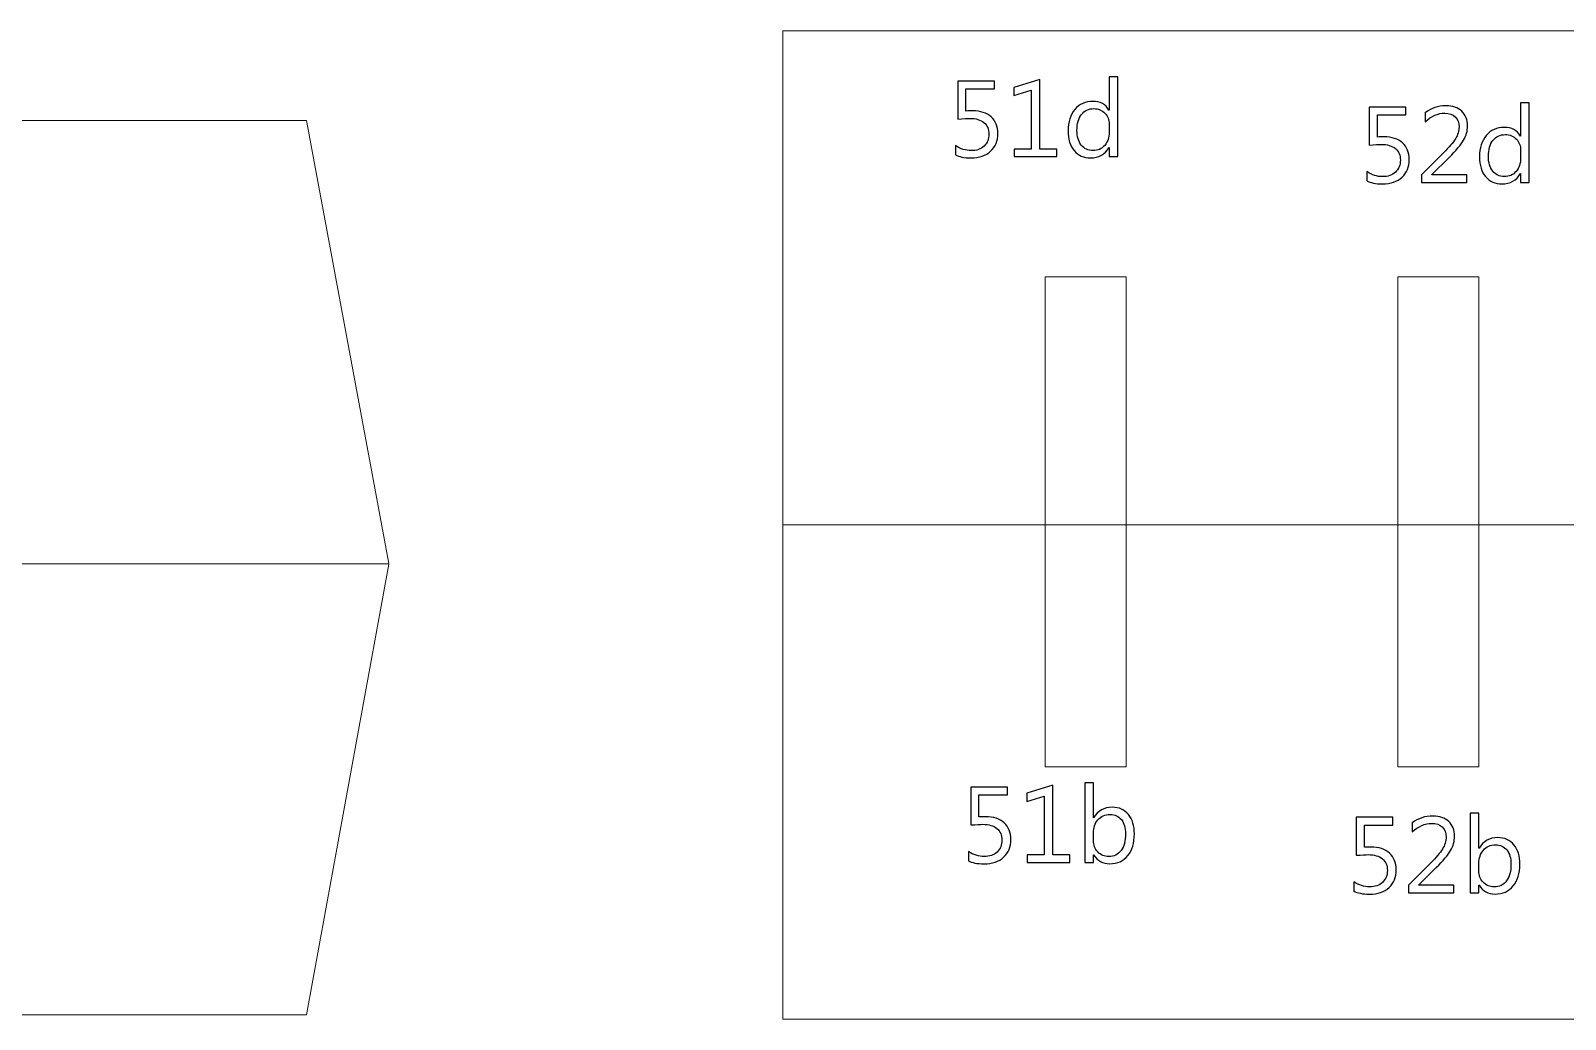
# Model space of a CAD drawing. Header units: centimetres. Extents: x -196 to 200, y -267 to 229.
# Drawn here: x -28.8 to 31.9, y -9.7 to 29.4 of the extents above; entities that cross this region are included whole.
import ezdxf

# ---------------------------------------------------------------- set-up
doc = ezdxf.new("R2010")
doc.units = ezdxf.units.CM
doc.header["$MEASUREMENT"] = 0
doc.layers.add('Camada 1', color=7, linetype='Continuous')
doc.layers.add('Camada 2', color=20, linetype='Continuous')

msp = doc.modelspace()

# ---------------------------------------------------------------- linework, layer by layer
at = {"layer": 'Camada 1', "lineweight": 9}
for points in [[(0.97, 9.85), (80.514, 9.85), (80.514, 29.411), (0.97, 29.411), (0.97, 9.85)], [(11.361, 0.275), (14.561, 0.275), (14.561, 19.668), (11.361, 19.668), (11.361, 0.275)], [(25.314, 0.275), (28.513, 0.275), (28.513, 19.668), (25.314, 19.668), (25.314, 0.275)], [(0.97, -9.711), (80.514, -9.711), (80.514, 9.85), (0.97, 9.85), (0.97, -9.711)]]:
    msp.add_lwpolyline(points, close=True, dxfattribs=at)
for points in [[(-104.788, 25.853), (-104.788, 25.853), (-17.868, 25.853), (-17.868, 25.853), (-17.868, 25.853), (-17.868, 25.853), (-14.621, 8.322), (-14.621, 8.322), (-14.621, 8.322), (-14.621, 8.322), (-104.776, 8.313), (-104.776, 8.313), (-104.776, 8.313), (-104.776, 8.313), (-104.788, 25.853), (-104.788, 25.853)], [(-104.788, -9.534), (-104.788, -9.534), (-17.868, -9.534), (-17.868, -9.534), (-17.868, -9.534), (-17.868, -9.534), (-14.621, 8.305), (-14.621, 8.305), (-14.621, 8.305), (-14.621, 8.305), (-104.776, 8.313), (-104.776, 8.313), (-104.776, 8.313), (-104.776, 8.313), (-104.788, -9.534), (-104.788, -9.534)]]:
    msp.add_open_spline(points, degree=3, knots=[0, 0, 0, 0, 0.2, 0.2, 0.2, 0.2, 0.4, 0.4, 0.4, 0.4, 0.6, 0.6, 0.6, 0.6, 1, 1, 1, 1], dxfattribs=at)
at = {"layer": 'Camada 2'}
for points, knots in [([(7.805, 24.501), (7.805, 24.501), (7.805, 24.864), (7.805, 24.864), (7.805, 24.864), (8.009, 24.731), (8.217, 24.664), (8.428, 24.664), (8.428, 24.664), (8.639, 24.664), (8.809, 24.723), (8.939, 24.843), (8.939, 24.843), (9.068, 24.962), (9.132, 25.12), (9.132, 25.317), (9.132, 25.317), (9.132, 25.513), (9.066, 25.666), (8.935, 25.775), (8.935, 25.775), (8.802, 25.885), (8.614, 25.94), (8.368, 25.94), (8.368, 25.94), (8.284, 25.94), (8.128, 25.931), (7.899, 25.915), (7.899, 25.915), (7.899, 25.915), (7.899, 27.416), (7.899, 27.416), (7.899, 27.416), (7.899, 27.416), (9.346, 27.416), (9.346, 27.416), (9.346, 27.416), (9.346, 27.416), (9.346, 27.109), (9.346, 27.109), (9.346, 27.109), (9.346, 27.109), (8.223, 27.109), (8.223, 27.109), (8.223, 27.109), (8.223, 27.109), (8.223, 26.23), (8.223, 26.23), (8.223, 26.23), (8.315, 26.236), (8.4, 26.238), (8.478, 26.238), (8.478, 26.238), (8.797, 26.238), (9.045, 26.158), (9.22, 25.998), (9.22, 25.998), (9.395, 25.838), (9.482, 25.618), (9.482, 25.339), (9.482, 25.339), (9.482, 25.051), (9.388, 24.818), (9.2, 24.642), (9.2, 24.642), (9.011, 24.466), (8.753, 24.378), (8.425, 24.378), (8.425, 24.378), (8.148, 24.378), (7.942, 24.419), (7.805, 24.501)], [0, 0, 0, 0, 0.052632, 0.052632, 0.052632, 0.052632, 0.105263, 0.105263, 0.105263, 0.105263, 0.157895, 0.157895, 0.157895, 0.157895, 0.210526, 0.210526, 0.210526, 0.210526, 0.263158, 0.263158, 0.263158, 0.263158, 0.315789, 0.315789, 0.315789, 0.315789, 0.368421, 0.368421, 0.368421, 0.368421, 0.421053, 0.421053, 0.421053, 0.421053, 0.473684, 0.473684, 0.473684, 0.473684, 0.526316, 0.526316, 0.526316, 0.526316, 0.578947, 0.578947, 0.578947, 0.578947, 0.631579, 0.631579, 0.631579, 0.631579, 0.684211, 0.684211, 0.684211, 0.684211, 0.736842, 0.736842, 0.736842, 0.736842, 0.789474, 0.789474, 0.789474, 0.789474, 0.842105, 0.842105, 0.842105, 0.842105, 0.894737, 0.894737, 0.894737, 0.894737, 1, 1, 1, 1]), ([(11.821, 24.429), (11.821, 24.429), (10.131, 24.429), (10.131, 24.429), (10.131, 24.429), (10.131, 24.429), (10.131, 24.728), (10.131, 24.728), (10.131, 24.728), (10.131, 24.728), (10.805, 24.728), (10.805, 24.728), (10.805, 24.728), (10.805, 24.728), (10.805, 27.051), (10.805, 27.051), (10.805, 27.051), (10.805, 27.051), (10.114, 26.844), (10.114, 26.844), (10.114, 26.844), (10.114, 26.844), (10.114, 27.169), (10.114, 27.169), (10.114, 27.169), (10.114, 27.169), (11.147, 27.485), (11.147, 27.485), (11.147, 27.485), (11.147, 27.485), (11.147, 24.728), (11.147, 24.728), (11.147, 24.728), (11.147, 24.728), (11.821, 24.728), (11.821, 24.728), (11.821, 24.728), (11.821, 24.728), (11.821, 24.429), (11.821, 24.429)], [0, 0, 0, 0, 0.090909, 0.090909, 0.090909, 0.090909, 0.181818, 0.181818, 0.181818, 0.181818, 0.272727, 0.272727, 0.272727, 0.272727, 0.363636, 0.363636, 0.363636, 0.363636, 0.454545, 0.454545, 0.454545, 0.454545, 0.545455, 0.545455, 0.545455, 0.545455, 0.636364, 0.636364, 0.636364, 0.636364, 0.727273, 0.727273, 0.727273, 0.727273, 0.818182, 0.818182, 0.818182, 0.818182, 1, 1, 1, 1]), ([(14.232, 24.429), (14.232, 24.429), (13.891, 24.429), (13.891, 24.429), (13.891, 24.429), (13.891, 24.429), (13.891, 24.789), (13.891, 24.789), (13.891, 24.789), (13.891, 24.789), (13.882, 24.789), (13.882, 24.789), (13.882, 24.789), (13.725, 24.515), (13.48, 24.378), (13.149, 24.378), (13.149, 24.378), (12.881, 24.378), (12.666, 24.473), (12.505, 24.664), (12.505, 24.664), (12.345, 24.856), (12.265, 25.116), (12.265, 25.446), (12.265, 25.446), (12.265, 25.799), (12.354, 26.082), (12.532, 26.295), (12.532, 26.295), (12.709, 26.507), (12.946, 26.614), (13.242, 26.614), (13.242, 26.614), (13.536, 26.614), (13.749, 26.499), (13.882, 26.27), (13.882, 26.27), (13.882, 26.27), (13.891, 26.27), (13.891, 26.27), (13.891, 26.27), (13.891, 26.27), (13.891, 27.587), (13.891, 27.587), (13.891, 27.587), (13.891, 27.587), (14.232, 27.587), (14.232, 27.587), (14.232, 27.587), (14.232, 27.587), (14.232, 24.429), (14.232, 24.429)], [0, 0, 0, 0, 0.071429, 0.071429, 0.071429, 0.071429, 0.142857, 0.142857, 0.142857, 0.142857, 0.214286, 0.214286, 0.214286, 0.214286, 0.285714, 0.285714, 0.285714, 0.285714, 0.357143, 0.357143, 0.357143, 0.357143, 0.428571, 0.428571, 0.428571, 0.428571, 0.5, 0.5, 0.5, 0.5, 0.571429, 0.571429, 0.571429, 0.571429, 0.642857, 0.642857, 0.642857, 0.642857, 0.714286, 0.714286, 0.714286, 0.714286, 0.785714, 0.785714, 0.785714, 0.785714, 0.857143, 0.857143, 0.857143, 0.857143, 1, 1, 1, 1]), ([(13.891, 25.393), (13.891, 25.393), (13.891, 25.709), (13.891, 25.709), (13.891, 25.709), (13.891, 25.882), (13.834, 26.029), (13.72, 26.148), (13.72, 26.148), (13.606, 26.268), (13.461, 26.328), (13.286, 26.328), (13.286, 26.328), (13.078, 26.328), (12.914, 26.251), (12.794, 26.098), (12.794, 26.098), (12.675, 25.945), (12.615, 25.733), (12.615, 25.462), (12.615, 25.462), (12.615, 25.216), (12.673, 25.021), (12.787, 24.878), (12.787, 24.878), (12.902, 24.735), (13.055, 24.664), (13.249, 24.664), (13.249, 24.664), (13.439, 24.664), (13.594, 24.733), (13.712, 24.871), (13.712, 24.871), (13.831, 25.009), (13.891, 25.183), (13.891, 25.393)], [0, 0, 0, 0, 0.1, 0.1, 0.1, 0.1, 0.2, 0.2, 0.2, 0.2, 0.3, 0.3, 0.3, 0.3, 0.4, 0.4, 0.4, 0.4, 0.5, 0.5, 0.5, 0.5, 0.6, 0.6, 0.6, 0.6, 0.7, 0.7, 0.7, 0.7, 0.8, 0.8, 0.8, 0.8, 1, 1, 1, 1]), ([(24.086, 23.473), (24.086, 23.473), (24.086, 23.836), (24.086, 23.836), (24.086, 23.836), (24.29, 23.702), (24.498, 23.635), (24.709, 23.635), (24.709, 23.635), (24.921, 23.635), (25.091, 23.695), (25.22, 23.815), (25.22, 23.815), (25.349, 23.933), (25.414, 24.092), (25.414, 24.289), (25.414, 24.289), (25.414, 24.485), (25.347, 24.638), (25.216, 24.747), (25.216, 24.747), (25.084, 24.857), (24.895, 24.911), (24.649, 24.911), (24.649, 24.911), (24.566, 24.911), (24.409, 24.903), (24.18, 24.886), (24.18, 24.886), (24.18, 24.886), (24.18, 26.388), (24.18, 26.388), (24.18, 26.388), (24.18, 26.388), (25.627, 26.388), (25.627, 26.388), (25.627, 26.388), (25.627, 26.388), (25.627, 26.081), (25.627, 26.081), (25.627, 26.081), (25.627, 26.081), (24.505, 26.081), (24.505, 26.081), (24.505, 26.081), (24.505, 26.081), (24.505, 25.202), (24.505, 25.202), (24.505, 25.202), (24.596, 25.207), (24.681, 25.21), (24.759, 25.21), (24.759, 25.21), (25.079, 25.21), (25.326, 25.13), (25.501, 24.97), (25.501, 24.97), (25.676, 24.81), (25.764, 24.59), (25.764, 24.311), (25.764, 24.311), (25.764, 24.022), (25.67, 23.79), (25.481, 23.614), (25.481, 23.614), (25.293, 23.438), (25.034, 23.349), (24.706, 23.349), (24.706, 23.349), (24.429, 23.349), (24.223, 23.391), (24.086, 23.473)], [0, 0, 0, 0, 0.052632, 0.052632, 0.052632, 0.052632, 0.105263, 0.105263, 0.105263, 0.105263, 0.157895, 0.157895, 0.157895, 0.157895, 0.210526, 0.210526, 0.210526, 0.210526, 0.263158, 0.263158, 0.263158, 0.263158, 0.315789, 0.315789, 0.315789, 0.315789, 0.368421, 0.368421, 0.368421, 0.368421, 0.421053, 0.421053, 0.421053, 0.421053, 0.473684, 0.473684, 0.473684, 0.473684, 0.526316, 0.526316, 0.526316, 0.526316, 0.578947, 0.578947, 0.578947, 0.578947, 0.631579, 0.631579, 0.631579, 0.631579, 0.684211, 0.684211, 0.684211, 0.684211, 0.736842, 0.736842, 0.736842, 0.736842, 0.789474, 0.789474, 0.789474, 0.789474, 0.842105, 0.842105, 0.842105, 0.842105, 0.894737, 0.894737, 0.894737, 0.894737, 1, 1, 1, 1]), ([(28.047, 23.401), (28.047, 23.401), (26.246, 23.401), (26.246, 23.401), (26.246, 23.401), (26.246, 23.401), (26.246, 23.704), (26.246, 23.704), (26.246, 23.704), (26.246, 23.704), (27.116, 24.577), (27.116, 24.577), (27.116, 24.577), (27.339, 24.8), (27.498, 24.985), (27.592, 25.133), (27.592, 25.133), (27.688, 25.281), (27.735, 25.439), (27.735, 25.607), (27.735, 25.607), (27.735, 25.779), (27.686, 25.913), (27.587, 26.008), (27.587, 26.008), (27.488, 26.102), (27.348, 26.149), (27.166, 26.149), (27.166, 26.149), (26.9, 26.149), (26.644, 26.035), (26.399, 25.808), (26.399, 25.808), (26.399, 25.808), (26.399, 26.166), (26.399, 26.166), (26.399, 26.166), (26.633, 26.348), (26.904, 26.439), (27.214, 26.439), (27.214, 26.439), (27.481, 26.439), (27.69, 26.367), (27.843, 26.222), (27.843, 26.222), (27.996, 26.078), (28.072, 25.884), (28.072, 25.64), (28.072, 25.64), (28.072, 25.449), (28.02, 25.261), (27.914, 25.079), (27.914, 25.079), (27.809, 24.896), (27.619, 24.669), (27.345, 24.398), (27.345, 24.398), (27.345, 24.398), (26.656, 23.716), (26.656, 23.716), (26.656, 23.716), (26.656, 23.716), (26.656, 23.708), (26.656, 23.708), (26.656, 23.708), (26.656, 23.708), (28.047, 23.708), (28.047, 23.708), (28.047, 23.708), (28.047, 23.708), (28.047, 23.401), (28.047, 23.401)], [0, 0, 0, 0, 0.052632, 0.052632, 0.052632, 0.052632, 0.105263, 0.105263, 0.105263, 0.105263, 0.157895, 0.157895, 0.157895, 0.157895, 0.210526, 0.210526, 0.210526, 0.210526, 0.263158, 0.263158, 0.263158, 0.263158, 0.315789, 0.315789, 0.315789, 0.315789, 0.368421, 0.368421, 0.368421, 0.368421, 0.421053, 0.421053, 0.421053, 0.421053, 0.473684, 0.473684, 0.473684, 0.473684, 0.526316, 0.526316, 0.526316, 0.526316, 0.578947, 0.578947, 0.578947, 0.578947, 0.631579, 0.631579, 0.631579, 0.631579, 0.684211, 0.684211, 0.684211, 0.684211, 0.736842, 0.736842, 0.736842, 0.736842, 0.789474, 0.789474, 0.789474, 0.789474, 0.842105, 0.842105, 0.842105, 0.842105, 0.894737, 0.894737, 0.894737, 0.894737, 1, 1, 1, 1]), ([(30.514, 23.401), (30.514, 23.401), (30.172, 23.401), (30.172, 23.401), (30.172, 23.401), (30.172, 23.401), (30.172, 23.761), (30.172, 23.761), (30.172, 23.761), (30.172, 23.761), (30.164, 23.761), (30.164, 23.761), (30.164, 23.761), (30.006, 23.487), (29.761, 23.349), (29.43, 23.349), (29.43, 23.349), (29.162, 23.349), (28.947, 23.445), (28.787, 23.636), (28.787, 23.636), (28.627, 23.827), (28.546, 24.088), (28.546, 24.418), (28.546, 24.418), (28.546, 24.771), (28.635, 25.054), (28.813, 25.266), (28.813, 25.266), (28.991, 25.479), (29.228, 25.586), (29.523, 25.586), (29.523, 25.586), (29.817, 25.586), (30.03, 25.471), (30.164, 25.241), (30.164, 25.241), (30.164, 25.241), (30.172, 25.241), (30.172, 25.241), (30.172, 25.241), (30.172, 25.241), (30.172, 26.559), (30.172, 26.559), (30.172, 26.559), (30.172, 26.559), (30.514, 26.559), (30.514, 26.559), (30.514, 26.559), (30.514, 26.559), (30.514, 23.401), (30.514, 23.401)], [0, 0, 0, 0, 0.071429, 0.071429, 0.071429, 0.071429, 0.142857, 0.142857, 0.142857, 0.142857, 0.214286, 0.214286, 0.214286, 0.214286, 0.285714, 0.285714, 0.285714, 0.285714, 0.357143, 0.357143, 0.357143, 0.357143, 0.428571, 0.428571, 0.428571, 0.428571, 0.5, 0.5, 0.5, 0.5, 0.571429, 0.571429, 0.571429, 0.571429, 0.642857, 0.642857, 0.642857, 0.642857, 0.714286, 0.714286, 0.714286, 0.714286, 0.785714, 0.785714, 0.785714, 0.785714, 0.857143, 0.857143, 0.857143, 0.857143, 1, 1, 1, 1]), ([(30.172, 24.365), (30.172, 24.365), (30.172, 24.681), (30.172, 24.681), (30.172, 24.681), (30.172, 24.854), (30.115, 25), (30.002, 25.12), (30.002, 25.12), (29.887, 25.24), (29.743, 25.3), (29.568, 25.3), (29.568, 25.3), (29.359, 25.3), (29.195, 25.223), (29.075, 25.07), (29.075, 25.07), (28.956, 24.916), (28.896, 24.704), (28.896, 24.434), (28.896, 24.434), (28.896, 24.187), (28.954, 23.992), (29.068, 23.849), (29.068, 23.849), (29.183, 23.706), (29.336, 23.635), (29.53, 23.635), (29.53, 23.635), (29.721, 23.635), (29.875, 23.704), (29.994, 23.842), (29.994, 23.842), (30.112, 23.98), (30.172, 24.155), (30.172, 24.365)], [0, 0, 0, 0, 0.1, 0.1, 0.1, 0.1, 0.2, 0.2, 0.2, 0.2, 0.3, 0.3, 0.3, 0.3, 0.4, 0.4, 0.4, 0.4, 0.5, 0.5, 0.5, 0.5, 0.6, 0.6, 0.6, 0.6, 0.7, 0.7, 0.7, 0.7, 0.8, 0.8, 0.8, 0.8, 1, 1, 1, 1]), ([(8.319, -3.434), (8.319, -3.434), (8.319, -3.071), (8.319, -3.071), (8.319, -3.071), (8.523, -3.205), (8.731, -3.272), (8.942, -3.272), (8.942, -3.272), (9.154, -3.272), (9.324, -3.212), (9.453, -3.092), (9.453, -3.092), (9.582, -2.973), (9.647, -2.815), (9.647, -2.618), (9.647, -2.618), (9.647, -2.422), (9.58, -2.269), (9.449, -2.16), (9.449, -2.16), (9.316, -2.05), (9.128, -1.995), (8.882, -1.995), (8.882, -1.995), (8.799, -1.995), (8.642, -2.004), (8.413, -2.02), (8.413, -2.02), (8.413, -2.02), (8.413, -0.519), (8.413, -0.519), (8.413, -0.519), (8.413, -0.519), (9.86, -0.519), (9.86, -0.519), (9.86, -0.519), (9.86, -0.519), (9.86, -0.826), (9.86, -0.826), (9.86, -0.826), (9.86, -0.826), (8.737, -0.826), (8.737, -0.826), (8.737, -0.826), (8.737, -0.826), (8.737, -1.705), (8.737, -1.705), (8.737, -1.705), (8.829, -1.7), (8.914, -1.697), (8.992, -1.697), (8.992, -1.697), (9.311, -1.697), (9.559, -1.777), (9.734, -1.937), (9.734, -1.937), (9.909, -2.097), (9.996, -2.317), (9.996, -2.596), (9.996, -2.596), (9.996, -2.885), (9.903, -3.117), (9.714, -3.293), (9.714, -3.293), (9.526, -3.469), (9.267, -3.557), (8.939, -3.557), (8.939, -3.557), (8.662, -3.557), (8.456, -3.516), (8.319, -3.434)], [0, 0, 0, 0, 0.052632, 0.052632, 0.052632, 0.052632, 0.105263, 0.105263, 0.105263, 0.105263, 0.157895, 0.157895, 0.157895, 0.157895, 0.210526, 0.210526, 0.210526, 0.210526, 0.263158, 0.263158, 0.263158, 0.263158, 0.315789, 0.315789, 0.315789, 0.315789, 0.368421, 0.368421, 0.368421, 0.368421, 0.421053, 0.421053, 0.421053, 0.421053, 0.473684, 0.473684, 0.473684, 0.473684, 0.526316, 0.526316, 0.526316, 0.526316, 0.578947, 0.578947, 0.578947, 0.578947, 0.631579, 0.631579, 0.631579, 0.631579, 0.684211, 0.684211, 0.684211, 0.684211, 0.736842, 0.736842, 0.736842, 0.736842, 0.789474, 0.789474, 0.789474, 0.789474, 0.842105, 0.842105, 0.842105, 0.842105, 0.894737, 0.894737, 0.894737, 0.894737, 1, 1, 1, 1]), ([(12.335, -3.506), (12.335, -3.506), (10.645, -3.506), (10.645, -3.506), (10.645, -3.506), (10.645, -3.506), (10.645, -3.208), (10.645, -3.208), (10.645, -3.208), (10.645, -3.208), (11.319, -3.208), (11.319, -3.208), (11.319, -3.208), (11.319, -3.208), (11.319, -0.884), (11.319, -0.884), (11.319, -0.884), (11.319, -0.884), (10.628, -1.091), (10.628, -1.091), (10.628, -1.091), (10.628, -1.091), (10.628, -0.766), (10.628, -0.766), (10.628, -0.766), (10.628, -0.766), (11.661, -0.451), (11.661, -0.451), (11.661, -0.451), (11.661, -0.451), (11.661, -3.208), (11.661, -3.208), (11.661, -3.208), (11.661, -3.208), (12.335, -3.208), (12.335, -3.208), (12.335, -3.208), (12.335, -3.208), (12.335, -3.506), (12.335, -3.506)], [0, 0, 0, 0, 0.090909, 0.090909, 0.090909, 0.090909, 0.181818, 0.181818, 0.181818, 0.181818, 0.272727, 0.272727, 0.272727, 0.272727, 0.363636, 0.363636, 0.363636, 0.363636, 0.454545, 0.454545, 0.454545, 0.454545, 0.545455, 0.545455, 0.545455, 0.545455, 0.636364, 0.636364, 0.636364, 0.636364, 0.727273, 0.727273, 0.727273, 0.727273, 0.818182, 0.818182, 0.818182, 0.818182, 1, 1, 1, 1]), ([(13.274, -3.2), (13.274, -3.2), (13.266, -3.2), (13.266, -3.2), (13.266, -3.2), (13.266, -3.2), (13.266, -3.506), (13.266, -3.506), (13.266, -3.506), (13.266, -3.506), (12.924, -3.506), (12.924, -3.506), (12.924, -3.506), (12.924, -3.506), (12.924, -0.348), (12.924, -0.348), (12.924, -0.348), (12.924, -0.348), (13.266, -0.348), (13.266, -0.348), (13.266, -0.348), (13.266, -0.348), (13.266, -1.745), (13.266, -1.745), (13.266, -1.745), (13.266, -1.745), (13.274, -1.745), (13.274, -1.745), (13.274, -1.745), (13.442, -1.463), (13.688, -1.321), (14.012, -1.321), (14.012, -1.321), (14.286, -1.321), (14.5, -1.416), (14.655, -1.608), (14.655, -1.608), (14.81, -1.799), (14.887, -2.055), (14.887, -2.377), (14.887, -2.377), (14.887, -2.734), (14.801, -3.02), (14.627, -3.235), (14.627, -3.235), (14.453, -3.45), (14.215, -3.557), (13.914, -3.557), (13.914, -3.557), (13.632, -3.557), (13.419, -3.439), (13.274, -3.2)], [0, 0, 0, 0, 0.071429, 0.071429, 0.071429, 0.071429, 0.142857, 0.142857, 0.142857, 0.142857, 0.214286, 0.214286, 0.214286, 0.214286, 0.285714, 0.285714, 0.285714, 0.285714, 0.357143, 0.357143, 0.357143, 0.357143, 0.428571, 0.428571, 0.428571, 0.428571, 0.5, 0.5, 0.5, 0.5, 0.571429, 0.571429, 0.571429, 0.571429, 0.642857, 0.642857, 0.642857, 0.642857, 0.714286, 0.714286, 0.714286, 0.714286, 0.785714, 0.785714, 0.785714, 0.785714, 0.857143, 0.857143, 0.857143, 0.857143, 1, 1, 1, 1]), ([(13.266, -2.337), (13.266, -2.337), (13.266, -2.636), (13.266, -2.636), (13.266, -2.636), (13.266, -2.813), (13.323, -2.963), (13.438, -3.087), (13.438, -3.087), (13.552, -3.21), (13.698, -3.272), (13.874, -3.272), (13.874, -3.272), (14.082, -3.272), (14.244, -3.192), (14.361, -3.033), (14.361, -3.033), (14.478, -2.874), (14.537, -2.653), (14.537, -2.37), (14.537, -2.37), (14.537, -2.132), (14.483, -1.945), (14.372, -1.81), (14.372, -1.81), (14.263, -1.675), (14.114, -1.607), (13.926, -1.607), (13.926, -1.607), (13.728, -1.607), (13.568, -1.676), (13.447, -1.815), (13.447, -1.815), (13.326, -1.953), (13.266, -2.128), (13.266, -2.337)], [0, 0, 0, 0, 0.1, 0.1, 0.1, 0.1, 0.2, 0.2, 0.2, 0.2, 0.3, 0.3, 0.3, 0.3, 0.4, 0.4, 0.4, 0.4, 0.5, 0.5, 0.5, 0.5, 0.6, 0.6, 0.6, 0.6, 0.7, 0.7, 0.7, 0.7, 0.8, 0.8, 0.8, 0.8, 1, 1, 1, 1]), ([(23.572, -4.633), (23.572, -4.633), (23.572, -4.271), (23.572, -4.271), (23.572, -4.271), (23.776, -4.404), (23.984, -4.471), (24.195, -4.471), (24.195, -4.471), (24.407, -4.471), (24.576, -4.411), (24.706, -4.292), (24.706, -4.292), (24.835, -4.173), (24.9, -4.015), (24.9, -3.817), (24.9, -3.817), (24.9, -3.622), (24.833, -3.469), (24.702, -3.359), (24.702, -3.359), (24.569, -3.25), (24.381, -3.195), (24.135, -3.195), (24.135, -3.195), (24.052, -3.195), (23.895, -3.204), (23.666, -3.22), (23.666, -3.22), (23.666, -3.22), (23.666, -1.718), (23.666, -1.718), (23.666, -1.718), (23.666, -1.718), (25.113, -1.718), (25.113, -1.718), (25.113, -1.718), (25.113, -1.718), (25.113, -2.026), (25.113, -2.026), (25.113, -2.026), (25.113, -2.026), (23.99, -2.026), (23.99, -2.026), (23.99, -2.026), (23.99, -2.026), (23.99, -2.905), (23.99, -2.905), (23.99, -2.905), (24.082, -2.899), (24.167, -2.896), (24.245, -2.896), (24.245, -2.896), (24.564, -2.896), (24.812, -2.977), (24.987, -3.137), (24.987, -3.137), (25.162, -3.297), (25.249, -3.517), (25.249, -3.795), (25.249, -3.795), (25.249, -4.084), (25.156, -4.317), (24.967, -4.493), (24.967, -4.493), (24.779, -4.669), (24.52, -4.757), (24.192, -4.757), (24.192, -4.757), (23.915, -4.757), (23.709, -4.716), (23.572, -4.633)], [0, 0, 0, 0, 0.052632, 0.052632, 0.052632, 0.052632, 0.105263, 0.105263, 0.105263, 0.105263, 0.157895, 0.157895, 0.157895, 0.157895, 0.210526, 0.210526, 0.210526, 0.210526, 0.263158, 0.263158, 0.263158, 0.263158, 0.315789, 0.315789, 0.315789, 0.315789, 0.368421, 0.368421, 0.368421, 0.368421, 0.421053, 0.421053, 0.421053, 0.421053, 0.473684, 0.473684, 0.473684, 0.473684, 0.526316, 0.526316, 0.526316, 0.526316, 0.578947, 0.578947, 0.578947, 0.578947, 0.631579, 0.631579, 0.631579, 0.631579, 0.684211, 0.684211, 0.684211, 0.684211, 0.736842, 0.736842, 0.736842, 0.736842, 0.789474, 0.789474, 0.789474, 0.789474, 0.842105, 0.842105, 0.842105, 0.842105, 0.894737, 0.894737, 0.894737, 0.894737, 1, 1, 1, 1]), ([(27.533, -4.706), (27.533, -4.706), (25.732, -4.706), (25.732, -4.706), (25.732, -4.706), (25.732, -4.706), (25.732, -4.403), (25.732, -4.403), (25.732, -4.403), (25.732, -4.403), (26.602, -3.529), (26.602, -3.529), (26.602, -3.529), (26.825, -3.307), (26.984, -3.122), (27.078, -2.974), (27.078, -2.974), (27.174, -2.826), (27.221, -2.667), (27.221, -2.499), (27.221, -2.499), (27.221, -2.327), (27.172, -2.194), (27.073, -2.099), (27.073, -2.099), (26.974, -2.004), (26.834, -1.957), (26.652, -1.957), (26.652, -1.957), (26.385, -1.957), (26.13, -2.071), (25.885, -2.299), (25.885, -2.299), (25.885, -2.299), (25.885, -1.94), (25.885, -1.94), (25.885, -1.94), (26.119, -1.758), (26.39, -1.667), (26.7, -1.667), (26.7, -1.667), (26.966, -1.667), (27.176, -1.74), (27.329, -1.884), (27.329, -1.884), (27.482, -2.029), (27.558, -2.223), (27.558, -2.466), (27.558, -2.466), (27.558, -2.657), (27.506, -2.845), (27.4, -3.028), (27.4, -3.028), (27.294, -3.211), (27.104, -3.438), (26.831, -3.709), (26.831, -3.709), (26.831, -3.709), (26.141, -4.39), (26.141, -4.39), (26.141, -4.39), (26.141, -4.39), (26.141, -4.399), (26.141, -4.399), (26.141, -4.399), (26.141, -4.399), (27.533, -4.399), (27.533, -4.399), (27.533, -4.399), (27.533, -4.399), (27.533, -4.706), (27.533, -4.706)], [0, 0, 0, 0, 0.052632, 0.052632, 0.052632, 0.052632, 0.105263, 0.105263, 0.105263, 0.105263, 0.157895, 0.157895, 0.157895, 0.157895, 0.210526, 0.210526, 0.210526, 0.210526, 0.263158, 0.263158, 0.263158, 0.263158, 0.315789, 0.315789, 0.315789, 0.315789, 0.368421, 0.368421, 0.368421, 0.368421, 0.421053, 0.421053, 0.421053, 0.421053, 0.473684, 0.473684, 0.473684, 0.473684, 0.526316, 0.526316, 0.526316, 0.526316, 0.578947, 0.578947, 0.578947, 0.578947, 0.631579, 0.631579, 0.631579, 0.631579, 0.684211, 0.684211, 0.684211, 0.684211, 0.736842, 0.736842, 0.736842, 0.736842, 0.789474, 0.789474, 0.789474, 0.789474, 0.842105, 0.842105, 0.842105, 0.842105, 0.894737, 0.894737, 0.894737, 0.894737, 1, 1, 1, 1]), ([(28.527, -4.4), (28.527, -4.4), (28.519, -4.4), (28.519, -4.4), (28.519, -4.4), (28.519, -4.4), (28.519, -4.706), (28.519, -4.706), (28.519, -4.706), (28.519, -4.706), (28.177, -4.706), (28.177, -4.706), (28.177, -4.706), (28.177, -4.706), (28.177, -1.548), (28.177, -1.548), (28.177, -1.548), (28.177, -1.548), (28.519, -1.548), (28.519, -1.548), (28.519, -1.548), (28.519, -1.548), (28.519, -2.945), (28.519, -2.945), (28.519, -2.945), (28.519, -2.945), (28.527, -2.945), (28.527, -2.945), (28.527, -2.945), (28.695, -2.662), (28.941, -2.521), (29.265, -2.521), (29.265, -2.521), (29.539, -2.521), (29.753, -2.616), (29.908, -2.807), (29.908, -2.807), (30.063, -2.999), (30.14, -3.255), (30.14, -3.576), (30.14, -3.576), (30.14, -3.934), (30.054, -4.22), (29.88, -4.435), (29.88, -4.435), (29.706, -4.65), (29.468, -4.757), (29.166, -4.757), (29.166, -4.757), (28.885, -4.757), (28.672, -4.638), (28.527, -4.4)], [0, 0, 0, 0, 0.071429, 0.071429, 0.071429, 0.071429, 0.142857, 0.142857, 0.142857, 0.142857, 0.214286, 0.214286, 0.214286, 0.214286, 0.285714, 0.285714, 0.285714, 0.285714, 0.357143, 0.357143, 0.357143, 0.357143, 0.428571, 0.428571, 0.428571, 0.428571, 0.5, 0.5, 0.5, 0.5, 0.571429, 0.571429, 0.571429, 0.571429, 0.642857, 0.642857, 0.642857, 0.642857, 0.714286, 0.714286, 0.714286, 0.714286, 0.785714, 0.785714, 0.785714, 0.785714, 0.857143, 0.857143, 0.857143, 0.857143, 1, 1, 1, 1]), ([(28.519, -3.537), (28.519, -3.537), (28.519, -3.835), (28.519, -3.835), (28.519, -3.835), (28.519, -4.012), (28.576, -4.162), (28.691, -4.286), (28.691, -4.286), (28.805, -4.409), (28.951, -4.471), (29.127, -4.471), (29.127, -4.471), (29.334, -4.471), (29.497, -4.391), (29.614, -4.233), (29.614, -4.233), (29.731, -4.074), (29.79, -3.853), (29.79, -3.57), (29.79, -3.57), (29.79, -3.332), (29.736, -3.145), (29.625, -3.009), (29.625, -3.009), (29.516, -2.874), (29.367, -2.807), (29.179, -2.807), (29.179, -2.807), (28.981, -2.807), (28.821, -2.876), (28.7, -3.014), (28.7, -3.014), (28.579, -3.153), (28.519, -3.327), (28.519, -3.537)], [0, 0, 0, 0, 0.1, 0.1, 0.1, 0.1, 0.2, 0.2, 0.2, 0.2, 0.3, 0.3, 0.3, 0.3, 0.4, 0.4, 0.4, 0.4, 0.5, 0.5, 0.5, 0.5, 0.6, 0.6, 0.6, 0.6, 0.7, 0.7, 0.7, 0.7, 0.8, 0.8, 0.8, 0.8, 1, 1, 1, 1])]:
    msp.add_open_spline(points, degree=3, knots=knots, dxfattribs=at)
at = {"layer": 'Camada 2', "lineweight": 9}
for points, knots in [([(7.805, 24.501), (7.805, 24.501), (7.805, 24.864), (7.805, 24.864), (7.805, 24.864), (8.009, 24.731), (8.217, 24.664), (8.428, 24.664), (8.428, 24.664), (8.639, 24.664), (8.809, 24.723), (8.939, 24.843), (8.939, 24.843), (9.068, 24.962), (9.132, 25.12), (9.132, 25.317), (9.132, 25.317), (9.132, 25.513), (9.066, 25.666), (8.935, 25.775), (8.935, 25.775), (8.802, 25.885), (8.614, 25.94), (8.368, 25.94), (8.368, 25.94), (8.284, 25.94), (8.128, 25.931), (7.899, 25.915), (7.899, 25.915), (7.899, 25.915), (7.899, 27.416), (7.899, 27.416), (7.899, 27.416), (7.899, 27.416), (9.346, 27.416), (9.346, 27.416), (9.346, 27.416), (9.346, 27.416), (9.346, 27.109), (9.346, 27.109), (9.346, 27.109), (9.346, 27.109), (8.223, 27.109), (8.223, 27.109), (8.223, 27.109), (8.223, 27.109), (8.223, 26.23), (8.223, 26.23), (8.223, 26.23), (8.315, 26.236), (8.4, 26.238), (8.478, 26.238), (8.478, 26.238), (8.797, 26.238), (9.045, 26.158), (9.22, 25.998), (9.22, 25.998), (9.395, 25.838), (9.482, 25.618), (9.482, 25.339), (9.482, 25.339), (9.482, 25.051), (9.388, 24.818), (9.2, 24.642), (9.2, 24.642), (9.011, 24.466), (8.753, 24.378), (8.425, 24.378), (8.425, 24.378), (8.148, 24.378), (7.942, 24.419), (7.805, 24.501)], [0, 0, 0, 0, 0.052632, 0.052632, 0.052632, 0.052632, 0.105263, 0.105263, 0.105263, 0.105263, 0.157895, 0.157895, 0.157895, 0.157895, 0.210526, 0.210526, 0.210526, 0.210526, 0.263158, 0.263158, 0.263158, 0.263158, 0.315789, 0.315789, 0.315789, 0.315789, 0.368421, 0.368421, 0.368421, 0.368421, 0.421053, 0.421053, 0.421053, 0.421053, 0.473684, 0.473684, 0.473684, 0.473684, 0.526316, 0.526316, 0.526316, 0.526316, 0.578947, 0.578947, 0.578947, 0.578947, 0.631579, 0.631579, 0.631579, 0.631579, 0.684211, 0.684211, 0.684211, 0.684211, 0.736842, 0.736842, 0.736842, 0.736842, 0.789474, 0.789474, 0.789474, 0.789474, 0.842105, 0.842105, 0.842105, 0.842105, 0.894737, 0.894737, 0.894737, 0.894737, 1, 1, 1, 1]), ([(11.821, 24.429), (11.821, 24.429), (10.131, 24.429), (10.131, 24.429), (10.131, 24.429), (10.131, 24.429), (10.131, 24.728), (10.131, 24.728), (10.131, 24.728), (10.131, 24.728), (10.805, 24.728), (10.805, 24.728), (10.805, 24.728), (10.805, 24.728), (10.805, 27.051), (10.805, 27.051), (10.805, 27.051), (10.805, 27.051), (10.114, 26.844), (10.114, 26.844), (10.114, 26.844), (10.114, 26.844), (10.114, 27.169), (10.114, 27.169), (10.114, 27.169), (10.114, 27.169), (11.147, 27.485), (11.147, 27.485), (11.147, 27.485), (11.147, 27.485), (11.147, 24.728), (11.147, 24.728), (11.147, 24.728), (11.147, 24.728), (11.821, 24.728), (11.821, 24.728), (11.821, 24.728), (11.821, 24.728), (11.821, 24.429), (11.821, 24.429)], [0, 0, 0, 0, 0.090909, 0.090909, 0.090909, 0.090909, 0.181818, 0.181818, 0.181818, 0.181818, 0.272727, 0.272727, 0.272727, 0.272727, 0.363636, 0.363636, 0.363636, 0.363636, 0.454545, 0.454545, 0.454545, 0.454545, 0.545455, 0.545455, 0.545455, 0.545455, 0.636364, 0.636364, 0.636364, 0.636364, 0.727273, 0.727273, 0.727273, 0.727273, 0.818182, 0.818182, 0.818182, 0.818182, 1, 1, 1, 1]), ([(14.232, 24.429), (14.232, 24.429), (13.891, 24.429), (13.891, 24.429), (13.891, 24.429), (13.891, 24.429), (13.891, 24.789), (13.891, 24.789), (13.891, 24.789), (13.891, 24.789), (13.882, 24.789), (13.882, 24.789), (13.882, 24.789), (13.725, 24.515), (13.48, 24.378), (13.149, 24.378), (13.149, 24.378), (12.881, 24.378), (12.666, 24.473), (12.505, 24.664), (12.505, 24.664), (12.345, 24.856), (12.265, 25.116), (12.265, 25.446), (12.265, 25.446), (12.265, 25.799), (12.354, 26.082), (12.532, 26.295), (12.532, 26.295), (12.709, 26.507), (12.946, 26.614), (13.242, 26.614), (13.242, 26.614), (13.536, 26.614), (13.749, 26.499), (13.882, 26.27), (13.882, 26.27), (13.882, 26.27), (13.891, 26.27), (13.891, 26.27), (13.891, 26.27), (13.891, 26.27), (13.891, 27.587), (13.891, 27.587), (13.891, 27.587), (13.891, 27.587), (14.232, 27.587), (14.232, 27.587), (14.232, 27.587), (14.232, 27.587), (14.232, 24.429), (14.232, 24.429)], [0, 0, 0, 0, 0.071429, 0.071429, 0.071429, 0.071429, 0.142857, 0.142857, 0.142857, 0.142857, 0.214286, 0.214286, 0.214286, 0.214286, 0.285714, 0.285714, 0.285714, 0.285714, 0.357143, 0.357143, 0.357143, 0.357143, 0.428571, 0.428571, 0.428571, 0.428571, 0.5, 0.5, 0.5, 0.5, 0.571429, 0.571429, 0.571429, 0.571429, 0.642857, 0.642857, 0.642857, 0.642857, 0.714286, 0.714286, 0.714286, 0.714286, 0.785714, 0.785714, 0.785714, 0.785714, 0.857143, 0.857143, 0.857143, 0.857143, 1, 1, 1, 1]), ([(13.891, 25.393), (13.891, 25.393), (13.891, 25.709), (13.891, 25.709), (13.891, 25.709), (13.891, 25.882), (13.834, 26.029), (13.72, 26.148), (13.72, 26.148), (13.606, 26.268), (13.461, 26.328), (13.286, 26.328), (13.286, 26.328), (13.078, 26.328), (12.914, 26.251), (12.794, 26.098), (12.794, 26.098), (12.675, 25.945), (12.615, 25.733), (12.615, 25.462), (12.615, 25.462), (12.615, 25.216), (12.673, 25.021), (12.787, 24.878), (12.787, 24.878), (12.902, 24.735), (13.055, 24.664), (13.249, 24.664), (13.249, 24.664), (13.439, 24.664), (13.594, 24.733), (13.712, 24.871), (13.712, 24.871), (13.831, 25.009), (13.891, 25.183), (13.891, 25.393)], [0, 0, 0, 0, 0.1, 0.1, 0.1, 0.1, 0.2, 0.2, 0.2, 0.2, 0.3, 0.3, 0.3, 0.3, 0.4, 0.4, 0.4, 0.4, 0.5, 0.5, 0.5, 0.5, 0.6, 0.6, 0.6, 0.6, 0.7, 0.7, 0.7, 0.7, 0.8, 0.8, 0.8, 0.8, 1, 1, 1, 1]), ([(24.086, 23.473), (24.086, 23.473), (24.086, 23.836), (24.086, 23.836), (24.086, 23.836), (24.29, 23.702), (24.498, 23.635), (24.709, 23.635), (24.709, 23.635), (24.921, 23.635), (25.091, 23.695), (25.22, 23.815), (25.22, 23.815), (25.349, 23.933), (25.414, 24.092), (25.414, 24.289), (25.414, 24.289), (25.414, 24.485), (25.347, 24.638), (25.216, 24.747), (25.216, 24.747), (25.084, 24.857), (24.895, 24.911), (24.649, 24.911), (24.649, 24.911), (24.566, 24.911), (24.409, 24.903), (24.18, 24.886), (24.18, 24.886), (24.18, 24.886), (24.18, 26.388), (24.18, 26.388), (24.18, 26.388), (24.18, 26.388), (25.627, 26.388), (25.627, 26.388), (25.627, 26.388), (25.627, 26.388), (25.627, 26.081), (25.627, 26.081), (25.627, 26.081), (25.627, 26.081), (24.505, 26.081), (24.505, 26.081), (24.505, 26.081), (24.505, 26.081), (24.505, 25.202), (24.505, 25.202), (24.505, 25.202), (24.596, 25.207), (24.681, 25.21), (24.759, 25.21), (24.759, 25.21), (25.079, 25.21), (25.326, 25.13), (25.501, 24.97), (25.501, 24.97), (25.676, 24.81), (25.764, 24.59), (25.764, 24.311), (25.764, 24.311), (25.764, 24.022), (25.67, 23.79), (25.481, 23.614), (25.481, 23.614), (25.293, 23.438), (25.034, 23.349), (24.706, 23.349), (24.706, 23.349), (24.429, 23.349), (24.223, 23.391), (24.086, 23.473)], [0, 0, 0, 0, 0.052632, 0.052632, 0.052632, 0.052632, 0.105263, 0.105263, 0.105263, 0.105263, 0.157895, 0.157895, 0.157895, 0.157895, 0.210526, 0.210526, 0.210526, 0.210526, 0.263158, 0.263158, 0.263158, 0.263158, 0.315789, 0.315789, 0.315789, 0.315789, 0.368421, 0.368421, 0.368421, 0.368421, 0.421053, 0.421053, 0.421053, 0.421053, 0.473684, 0.473684, 0.473684, 0.473684, 0.526316, 0.526316, 0.526316, 0.526316, 0.578947, 0.578947, 0.578947, 0.578947, 0.631579, 0.631579, 0.631579, 0.631579, 0.684211, 0.684211, 0.684211, 0.684211, 0.736842, 0.736842, 0.736842, 0.736842, 0.789474, 0.789474, 0.789474, 0.789474, 0.842105, 0.842105, 0.842105, 0.842105, 0.894737, 0.894737, 0.894737, 0.894737, 1, 1, 1, 1]), ([(28.047, 23.401), (28.047, 23.401), (26.246, 23.401), (26.246, 23.401), (26.246, 23.401), (26.246, 23.401), (26.246, 23.704), (26.246, 23.704), (26.246, 23.704), (26.246, 23.704), (27.116, 24.577), (27.116, 24.577), (27.116, 24.577), (27.339, 24.8), (27.498, 24.985), (27.592, 25.133), (27.592, 25.133), (27.688, 25.281), (27.735, 25.439), (27.735, 25.607), (27.735, 25.607), (27.735, 25.779), (27.686, 25.913), (27.587, 26.008), (27.587, 26.008), (27.488, 26.102), (27.348, 26.149), (27.166, 26.149), (27.166, 26.149), (26.9, 26.149), (26.644, 26.035), (26.399, 25.808), (26.399, 25.808), (26.399, 25.808), (26.399, 26.166), (26.399, 26.166), (26.399, 26.166), (26.633, 26.348), (26.904, 26.439), (27.214, 26.439), (27.214, 26.439), (27.481, 26.439), (27.69, 26.367), (27.843, 26.222), (27.843, 26.222), (27.996, 26.078), (28.072, 25.884), (28.072, 25.64), (28.072, 25.64), (28.072, 25.449), (28.02, 25.261), (27.914, 25.079), (27.914, 25.079), (27.809, 24.896), (27.619, 24.669), (27.345, 24.398), (27.345, 24.398), (27.345, 24.398), (26.656, 23.716), (26.656, 23.716), (26.656, 23.716), (26.656, 23.716), (26.656, 23.708), (26.656, 23.708), (26.656, 23.708), (26.656, 23.708), (28.047, 23.708), (28.047, 23.708), (28.047, 23.708), (28.047, 23.708), (28.047, 23.401), (28.047, 23.401)], [0, 0, 0, 0, 0.052632, 0.052632, 0.052632, 0.052632, 0.105263, 0.105263, 0.105263, 0.105263, 0.157895, 0.157895, 0.157895, 0.157895, 0.210526, 0.210526, 0.210526, 0.210526, 0.263158, 0.263158, 0.263158, 0.263158, 0.315789, 0.315789, 0.315789, 0.315789, 0.368421, 0.368421, 0.368421, 0.368421, 0.421053, 0.421053, 0.421053, 0.421053, 0.473684, 0.473684, 0.473684, 0.473684, 0.526316, 0.526316, 0.526316, 0.526316, 0.578947, 0.578947, 0.578947, 0.578947, 0.631579, 0.631579, 0.631579, 0.631579, 0.684211, 0.684211, 0.684211, 0.684211, 0.736842, 0.736842, 0.736842, 0.736842, 0.789474, 0.789474, 0.789474, 0.789474, 0.842105, 0.842105, 0.842105, 0.842105, 0.894737, 0.894737, 0.894737, 0.894737, 1, 1, 1, 1]), ([(30.514, 23.401), (30.514, 23.401), (30.172, 23.401), (30.172, 23.401), (30.172, 23.401), (30.172, 23.401), (30.172, 23.761), (30.172, 23.761), (30.172, 23.761), (30.172, 23.761), (30.164, 23.761), (30.164, 23.761), (30.164, 23.761), (30.006, 23.487), (29.761, 23.349), (29.43, 23.349), (29.43, 23.349), (29.162, 23.349), (28.947, 23.445), (28.787, 23.636), (28.787, 23.636), (28.627, 23.827), (28.546, 24.088), (28.546, 24.418), (28.546, 24.418), (28.546, 24.771), (28.635, 25.054), (28.813, 25.266), (28.813, 25.266), (28.991, 25.479), (29.228, 25.586), (29.523, 25.586), (29.523, 25.586), (29.817, 25.586), (30.03, 25.471), (30.164, 25.241), (30.164, 25.241), (30.164, 25.241), (30.172, 25.241), (30.172, 25.241), (30.172, 25.241), (30.172, 25.241), (30.172, 26.559), (30.172, 26.559), (30.172, 26.559), (30.172, 26.559), (30.514, 26.559), (30.514, 26.559), (30.514, 26.559), (30.514, 26.559), (30.514, 23.401), (30.514, 23.401)], [0, 0, 0, 0, 0.071429, 0.071429, 0.071429, 0.071429, 0.142857, 0.142857, 0.142857, 0.142857, 0.214286, 0.214286, 0.214286, 0.214286, 0.285714, 0.285714, 0.285714, 0.285714, 0.357143, 0.357143, 0.357143, 0.357143, 0.428571, 0.428571, 0.428571, 0.428571, 0.5, 0.5, 0.5, 0.5, 0.571429, 0.571429, 0.571429, 0.571429, 0.642857, 0.642857, 0.642857, 0.642857, 0.714286, 0.714286, 0.714286, 0.714286, 0.785714, 0.785714, 0.785714, 0.785714, 0.857143, 0.857143, 0.857143, 0.857143, 1, 1, 1, 1]), ([(30.172, 24.365), (30.172, 24.365), (30.172, 24.681), (30.172, 24.681), (30.172, 24.681), (30.172, 24.854), (30.115, 25), (30.002, 25.12), (30.002, 25.12), (29.887, 25.24), (29.743, 25.3), (29.568, 25.3), (29.568, 25.3), (29.359, 25.3), (29.195, 25.223), (29.075, 25.07), (29.075, 25.07), (28.956, 24.916), (28.896, 24.704), (28.896, 24.434), (28.896, 24.434), (28.896, 24.187), (28.954, 23.992), (29.068, 23.849), (29.068, 23.849), (29.183, 23.706), (29.336, 23.635), (29.53, 23.635), (29.53, 23.635), (29.721, 23.635), (29.875, 23.704), (29.994, 23.842), (29.994, 23.842), (30.112, 23.98), (30.172, 24.155), (30.172, 24.365)], [0, 0, 0, 0, 0.1, 0.1, 0.1, 0.1, 0.2, 0.2, 0.2, 0.2, 0.3, 0.3, 0.3, 0.3, 0.4, 0.4, 0.4, 0.4, 0.5, 0.5, 0.5, 0.5, 0.6, 0.6, 0.6, 0.6, 0.7, 0.7, 0.7, 0.7, 0.8, 0.8, 0.8, 0.8, 1, 1, 1, 1]), ([(8.319, -3.434), (8.319, -3.434), (8.319, -3.071), (8.319, -3.071), (8.319, -3.071), (8.523, -3.205), (8.731, -3.272), (8.942, -3.272), (8.942, -3.272), (9.154, -3.272), (9.324, -3.212), (9.453, -3.092), (9.453, -3.092), (9.582, -2.973), (9.647, -2.815), (9.647, -2.618), (9.647, -2.618), (9.647, -2.422), (9.58, -2.269), (9.449, -2.16), (9.449, -2.16), (9.316, -2.05), (9.128, -1.995), (8.882, -1.995), (8.882, -1.995), (8.799, -1.995), (8.642, -2.004), (8.413, -2.02), (8.413, -2.02), (8.413, -2.02), (8.413, -0.519), (8.413, -0.519), (8.413, -0.519), (8.413, -0.519), (9.86, -0.519), (9.86, -0.519), (9.86, -0.519), (9.86, -0.519), (9.86, -0.826), (9.86, -0.826), (9.86, -0.826), (9.86, -0.826), (8.737, -0.826), (8.737, -0.826), (8.737, -0.826), (8.737, -0.826), (8.737, -1.705), (8.737, -1.705), (8.737, -1.705), (8.829, -1.7), (8.914, -1.697), (8.992, -1.697), (8.992, -1.697), (9.311, -1.697), (9.559, -1.777), (9.734, -1.937), (9.734, -1.937), (9.909, -2.097), (9.996, -2.317), (9.996, -2.596), (9.996, -2.596), (9.996, -2.885), (9.903, -3.117), (9.714, -3.293), (9.714, -3.293), (9.526, -3.469), (9.267, -3.557), (8.939, -3.557), (8.939, -3.557), (8.662, -3.557), (8.456, -3.516), (8.319, -3.434)], [0, 0, 0, 0, 0.052632, 0.052632, 0.052632, 0.052632, 0.105263, 0.105263, 0.105263, 0.105263, 0.157895, 0.157895, 0.157895, 0.157895, 0.210526, 0.210526, 0.210526, 0.210526, 0.263158, 0.263158, 0.263158, 0.263158, 0.315789, 0.315789, 0.315789, 0.315789, 0.368421, 0.368421, 0.368421, 0.368421, 0.421053, 0.421053, 0.421053, 0.421053, 0.473684, 0.473684, 0.473684, 0.473684, 0.526316, 0.526316, 0.526316, 0.526316, 0.578947, 0.578947, 0.578947, 0.578947, 0.631579, 0.631579, 0.631579, 0.631579, 0.684211, 0.684211, 0.684211, 0.684211, 0.736842, 0.736842, 0.736842, 0.736842, 0.789474, 0.789474, 0.789474, 0.789474, 0.842105, 0.842105, 0.842105, 0.842105, 0.894737, 0.894737, 0.894737, 0.894737, 1, 1, 1, 1]), ([(12.335, -3.506), (12.335, -3.506), (10.645, -3.506), (10.645, -3.506), (10.645, -3.506), (10.645, -3.506), (10.645, -3.208), (10.645, -3.208), (10.645, -3.208), (10.645, -3.208), (11.319, -3.208), (11.319, -3.208), (11.319, -3.208), (11.319, -3.208), (11.319, -0.884), (11.319, -0.884), (11.319, -0.884), (11.319, -0.884), (10.628, -1.091), (10.628, -1.091), (10.628, -1.091), (10.628, -1.091), (10.628, -0.766), (10.628, -0.766), (10.628, -0.766), (10.628, -0.766), (11.661, -0.451), (11.661, -0.451), (11.661, -0.451), (11.661, -0.451), (11.661, -3.208), (11.661, -3.208), (11.661, -3.208), (11.661, -3.208), (12.335, -3.208), (12.335, -3.208), (12.335, -3.208), (12.335, -3.208), (12.335, -3.506), (12.335, -3.506)], [0, 0, 0, 0, 0.090909, 0.090909, 0.090909, 0.090909, 0.181818, 0.181818, 0.181818, 0.181818, 0.272727, 0.272727, 0.272727, 0.272727, 0.363636, 0.363636, 0.363636, 0.363636, 0.454545, 0.454545, 0.454545, 0.454545, 0.545455, 0.545455, 0.545455, 0.545455, 0.636364, 0.636364, 0.636364, 0.636364, 0.727273, 0.727273, 0.727273, 0.727273, 0.818182, 0.818182, 0.818182, 0.818182, 1, 1, 1, 1]), ([(13.274, -3.2), (13.274, -3.2), (13.266, -3.2), (13.266, -3.2), (13.266, -3.2), (13.266, -3.2), (13.266, -3.506), (13.266, -3.506), (13.266, -3.506), (13.266, -3.506), (12.924, -3.506), (12.924, -3.506), (12.924, -3.506), (12.924, -3.506), (12.924, -0.348), (12.924, -0.348), (12.924, -0.348), (12.924, -0.348), (13.266, -0.348), (13.266, -0.348), (13.266, -0.348), (13.266, -0.348), (13.266, -1.745), (13.266, -1.745), (13.266, -1.745), (13.266, -1.745), (13.274, -1.745), (13.274, -1.745), (13.274, -1.745), (13.442, -1.463), (13.688, -1.321), (14.012, -1.321), (14.012, -1.321), (14.286, -1.321), (14.5, -1.416), (14.655, -1.608), (14.655, -1.608), (14.81, -1.799), (14.887, -2.055), (14.887, -2.377), (14.887, -2.377), (14.887, -2.734), (14.801, -3.02), (14.627, -3.235), (14.627, -3.235), (14.453, -3.45), (14.215, -3.557), (13.914, -3.557), (13.914, -3.557), (13.632, -3.557), (13.419, -3.439), (13.274, -3.2)], [0, 0, 0, 0, 0.071429, 0.071429, 0.071429, 0.071429, 0.142857, 0.142857, 0.142857, 0.142857, 0.214286, 0.214286, 0.214286, 0.214286, 0.285714, 0.285714, 0.285714, 0.285714, 0.357143, 0.357143, 0.357143, 0.357143, 0.428571, 0.428571, 0.428571, 0.428571, 0.5, 0.5, 0.5, 0.5, 0.571429, 0.571429, 0.571429, 0.571429, 0.642857, 0.642857, 0.642857, 0.642857, 0.714286, 0.714286, 0.714286, 0.714286, 0.785714, 0.785714, 0.785714, 0.785714, 0.857143, 0.857143, 0.857143, 0.857143, 1, 1, 1, 1]), ([(13.266, -2.337), (13.266, -2.337), (13.266, -2.636), (13.266, -2.636), (13.266, -2.636), (13.266, -2.813), (13.323, -2.963), (13.438, -3.087), (13.438, -3.087), (13.552, -3.21), (13.698, -3.272), (13.874, -3.272), (13.874, -3.272), (14.082, -3.272), (14.244, -3.192), (14.361, -3.033), (14.361, -3.033), (14.478, -2.874), (14.537, -2.653), (14.537, -2.37), (14.537, -2.37), (14.537, -2.132), (14.483, -1.945), (14.372, -1.81), (14.372, -1.81), (14.263, -1.675), (14.114, -1.607), (13.926, -1.607), (13.926, -1.607), (13.728, -1.607), (13.568, -1.676), (13.447, -1.815), (13.447, -1.815), (13.326, -1.953), (13.266, -2.128), (13.266, -2.337)], [0, 0, 0, 0, 0.1, 0.1, 0.1, 0.1, 0.2, 0.2, 0.2, 0.2, 0.3, 0.3, 0.3, 0.3, 0.4, 0.4, 0.4, 0.4, 0.5, 0.5, 0.5, 0.5, 0.6, 0.6, 0.6, 0.6, 0.7, 0.7, 0.7, 0.7, 0.8, 0.8, 0.8, 0.8, 1, 1, 1, 1]), ([(23.572, -4.633), (23.572, -4.633), (23.572, -4.271), (23.572, -4.271), (23.572, -4.271), (23.776, -4.404), (23.984, -4.471), (24.195, -4.471), (24.195, -4.471), (24.407, -4.471), (24.576, -4.411), (24.706, -4.292), (24.706, -4.292), (24.835, -4.173), (24.9, -4.015), (24.9, -3.817), (24.9, -3.817), (24.9, -3.622), (24.833, -3.469), (24.702, -3.359), (24.702, -3.359), (24.569, -3.25), (24.381, -3.195), (24.135, -3.195), (24.135, -3.195), (24.052, -3.195), (23.895, -3.204), (23.666, -3.22), (23.666, -3.22), (23.666, -3.22), (23.666, -1.718), (23.666, -1.718), (23.666, -1.718), (23.666, -1.718), (25.113, -1.718), (25.113, -1.718), (25.113, -1.718), (25.113, -1.718), (25.113, -2.026), (25.113, -2.026), (25.113, -2.026), (25.113, -2.026), (23.99, -2.026), (23.99, -2.026), (23.99, -2.026), (23.99, -2.026), (23.99, -2.905), (23.99, -2.905), (23.99, -2.905), (24.082, -2.899), (24.167, -2.896), (24.245, -2.896), (24.245, -2.896), (24.564, -2.896), (24.812, -2.977), (24.987, -3.137), (24.987, -3.137), (25.162, -3.297), (25.249, -3.517), (25.249, -3.795), (25.249, -3.795), (25.249, -4.084), (25.156, -4.317), (24.967, -4.493), (24.967, -4.493), (24.779, -4.669), (24.52, -4.757), (24.192, -4.757), (24.192, -4.757), (23.915, -4.757), (23.709, -4.716), (23.572, -4.633)], [0, 0, 0, 0, 0.052632, 0.052632, 0.052632, 0.052632, 0.105263, 0.105263, 0.105263, 0.105263, 0.157895, 0.157895, 0.157895, 0.157895, 0.210526, 0.210526, 0.210526, 0.210526, 0.263158, 0.263158, 0.263158, 0.263158, 0.315789, 0.315789, 0.315789, 0.315789, 0.368421, 0.368421, 0.368421, 0.368421, 0.421053, 0.421053, 0.421053, 0.421053, 0.473684, 0.473684, 0.473684, 0.473684, 0.526316, 0.526316, 0.526316, 0.526316, 0.578947, 0.578947, 0.578947, 0.578947, 0.631579, 0.631579, 0.631579, 0.631579, 0.684211, 0.684211, 0.684211, 0.684211, 0.736842, 0.736842, 0.736842, 0.736842, 0.789474, 0.789474, 0.789474, 0.789474, 0.842105, 0.842105, 0.842105, 0.842105, 0.894737, 0.894737, 0.894737, 0.894737, 1, 1, 1, 1]), ([(27.533, -4.706), (27.533, -4.706), (25.732, -4.706), (25.732, -4.706), (25.732, -4.706), (25.732, -4.706), (25.732, -4.403), (25.732, -4.403), (25.732, -4.403), (25.732, -4.403), (26.602, -3.529), (26.602, -3.529), (26.602, -3.529), (26.825, -3.307), (26.984, -3.122), (27.078, -2.974), (27.078, -2.974), (27.174, -2.826), (27.221, -2.667), (27.221, -2.499), (27.221, -2.499), (27.221, -2.327), (27.172, -2.194), (27.073, -2.099), (27.073, -2.099), (26.974, -2.004), (26.834, -1.957), (26.652, -1.957), (26.652, -1.957), (26.385, -1.957), (26.13, -2.071), (25.885, -2.299), (25.885, -2.299), (25.885, -2.299), (25.885, -1.94), (25.885, -1.94), (25.885, -1.94), (26.119, -1.758), (26.39, -1.667), (26.7, -1.667), (26.7, -1.667), (26.966, -1.667), (27.176, -1.74), (27.329, -1.884), (27.329, -1.884), (27.482, -2.029), (27.558, -2.223), (27.558, -2.466), (27.558, -2.466), (27.558, -2.657), (27.506, -2.845), (27.4, -3.028), (27.4, -3.028), (27.294, -3.211), (27.104, -3.438), (26.831, -3.709), (26.831, -3.709), (26.831, -3.709), (26.141, -4.39), (26.141, -4.39), (26.141, -4.39), (26.141, -4.39), (26.141, -4.399), (26.141, -4.399), (26.141, -4.399), (26.141, -4.399), (27.533, -4.399), (27.533, -4.399), (27.533, -4.399), (27.533, -4.399), (27.533, -4.706), (27.533, -4.706)], [0, 0, 0, 0, 0.052632, 0.052632, 0.052632, 0.052632, 0.105263, 0.105263, 0.105263, 0.105263, 0.157895, 0.157895, 0.157895, 0.157895, 0.210526, 0.210526, 0.210526, 0.210526, 0.263158, 0.263158, 0.263158, 0.263158, 0.315789, 0.315789, 0.315789, 0.315789, 0.368421, 0.368421, 0.368421, 0.368421, 0.421053, 0.421053, 0.421053, 0.421053, 0.473684, 0.473684, 0.473684, 0.473684, 0.526316, 0.526316, 0.526316, 0.526316, 0.578947, 0.578947, 0.578947, 0.578947, 0.631579, 0.631579, 0.631579, 0.631579, 0.684211, 0.684211, 0.684211, 0.684211, 0.736842, 0.736842, 0.736842, 0.736842, 0.789474, 0.789474, 0.789474, 0.789474, 0.842105, 0.842105, 0.842105, 0.842105, 0.894737, 0.894737, 0.894737, 0.894737, 1, 1, 1, 1]), ([(28.527, -4.4), (28.527, -4.4), (28.519, -4.4), (28.519, -4.4), (28.519, -4.4), (28.519, -4.4), (28.519, -4.706), (28.519, -4.706), (28.519, -4.706), (28.519, -4.706), (28.177, -4.706), (28.177, -4.706), (28.177, -4.706), (28.177, -4.706), (28.177, -1.548), (28.177, -1.548), (28.177, -1.548), (28.177, -1.548), (28.519, -1.548), (28.519, -1.548), (28.519, -1.548), (28.519, -1.548), (28.519, -2.945), (28.519, -2.945), (28.519, -2.945), (28.519, -2.945), (28.527, -2.945), (28.527, -2.945), (28.527, -2.945), (28.695, -2.662), (28.941, -2.521), (29.265, -2.521), (29.265, -2.521), (29.539, -2.521), (29.753, -2.616), (29.908, -2.807), (29.908, -2.807), (30.063, -2.999), (30.14, -3.255), (30.14, -3.576), (30.14, -3.576), (30.14, -3.934), (30.054, -4.22), (29.88, -4.435), (29.88, -4.435), (29.706, -4.65), (29.468, -4.757), (29.166, -4.757), (29.166, -4.757), (28.885, -4.757), (28.672, -4.638), (28.527, -4.4)], [0, 0, 0, 0, 0.071429, 0.071429, 0.071429, 0.071429, 0.142857, 0.142857, 0.142857, 0.142857, 0.214286, 0.214286, 0.214286, 0.214286, 0.285714, 0.285714, 0.285714, 0.285714, 0.357143, 0.357143, 0.357143, 0.357143, 0.428571, 0.428571, 0.428571, 0.428571, 0.5, 0.5, 0.5, 0.5, 0.571429, 0.571429, 0.571429, 0.571429, 0.642857, 0.642857, 0.642857, 0.642857, 0.714286, 0.714286, 0.714286, 0.714286, 0.785714, 0.785714, 0.785714, 0.785714, 0.857143, 0.857143, 0.857143, 0.857143, 1, 1, 1, 1]), ([(28.519, -3.537), (28.519, -3.537), (28.519, -3.835), (28.519, -3.835), (28.519, -3.835), (28.519, -4.012), (28.576, -4.162), (28.691, -4.286), (28.691, -4.286), (28.805, -4.409), (28.951, -4.471), (29.127, -4.471), (29.127, -4.471), (29.334, -4.471), (29.497, -4.391), (29.614, -4.233), (29.614, -4.233), (29.731, -4.074), (29.79, -3.853), (29.79, -3.57), (29.79, -3.57), (29.79, -3.332), (29.736, -3.145), (29.625, -3.009), (29.625, -3.009), (29.516, -2.874), (29.367, -2.807), (29.179, -2.807), (29.179, -2.807), (28.981, -2.807), (28.821, -2.876), (28.7, -3.014), (28.7, -3.014), (28.579, -3.153), (28.519, -3.327), (28.519, -3.537)], [0, 0, 0, 0, 0.1, 0.1, 0.1, 0.1, 0.2, 0.2, 0.2, 0.2, 0.3, 0.3, 0.3, 0.3, 0.4, 0.4, 0.4, 0.4, 0.5, 0.5, 0.5, 0.5, 0.6, 0.6, 0.6, 0.6, 0.7, 0.7, 0.7, 0.7, 0.8, 0.8, 0.8, 0.8, 1, 1, 1, 1])]:
    msp.add_open_spline(points, degree=3, knots=knots, dxfattribs=at)

doc.saveas('drawing.dxf')
